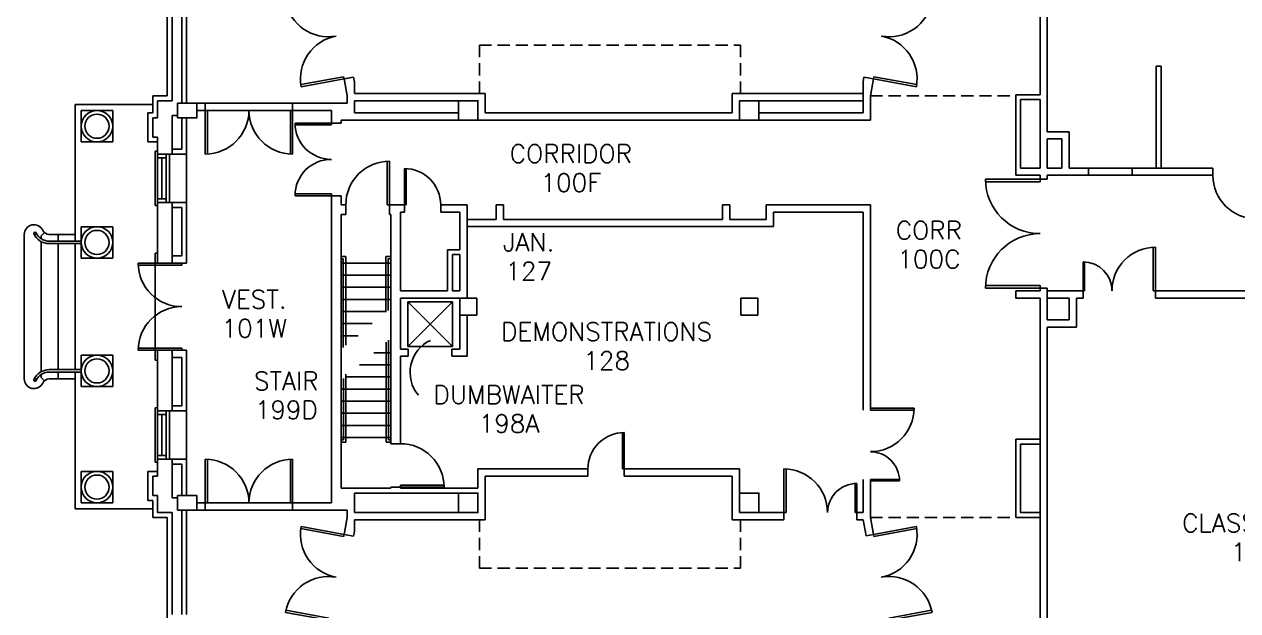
# Model space of a CAD drawing. Extents: x 375 to 3178, y 93 to 2665.
# Drawn here: x 375 to 1377, y 1107 to 1591 of the extents above; entities that cross this region are included whole.
import ezdxf
from ezdxf.enums import TextEntityAlignment as Align

# ---------------------------------------------------------------- set-up
doc = ezdxf.new("R2010")
doc.units = 0
doc.header["$LTSCALE"] = 40
doc.header["$MEASUREMENT"] = 0
doc.linetypes.add('HIDDEN', pattern=[0.375, 0.25, -0.125])
doc.layers.get('0').update_dxf_attribs({"linetype": 'CONTINUOUS'})
for name, color, linetype in [('A-AREA-IDEN', 3, 'CONTINUOUS'), ('A-DOOR', 7, 'CONTINUOUS'), ('A-FLOR-STRS', 7, 'CONTINUOUS'), ('A-GLAZ', 2, 'CONTINUOUS'), ('A-STRS-RAIL', 7, 'CONTINUOUS'), ('A-WALL', 7, 'CONTINUOUS'), ('S-COLS', 3, 'CONTINUOUS')]:
    doc.layers.add(name, color=color, linetype=linetype)
doc.styles.add('SIMPLEX', font='simplex', dxfattribs={"height": 23})

# ---------------------------------------------------------------- blocks, each defined once
blk = doc.blocks.new('AD04A', base_point=(489.664, 570.31))
for p, q in [((488.664, 571.31), (488.664, 570.31)), ((488.713, 570.31), (488.713, 571.309)), ((490.616, 570.31), (490.616, 571.309)), ((490.664, 571.31), (490.664, 570.31)), ((488.664, 570.31), (488.713, 570.31)), ((490.664, 570.31), (490.616, 570.31))]:
    blk.add_line(p, q)
for centre, start, end in [((488.664, 570.31), 0, 90), ((490.664, 570.31), 90, 180)]:
    blk.add_arc(centre, 1, start, end)
blk = doc.blocks.new('Q')
at = {"layer": 'A-STRS-RAIL', "style": 'SIMPLEX'}
for tag, p in [('ROOM', (2.01, 4.02)), ('NUMBER', (2.01, -15.09))]:
    blk.add_attdef(tag, text='', height=12, dxfattribs=at).set_placement(p, align=Align.CENTER)
blk = doc.blocks.new('AD05A', base_point=(203.035, 424.492))
for p, q in [((203.035, 424.492), (203.084, 424.492)), ((203.035, 424.492), (203.035, 423.492)), ((203.084, 423.493), (203.084, 424.492))]:
    blk.add_line(p, q)
blk.add_arc((203.035, 424.492), 1, 270, 0)
blk = doc.blocks.new('AD03A', base_point=(6.133, 5.024))
for p, q in [((6.133, 6.024), (6.133, 5.024)), ((6.182, 5.024), (6.182, 6.022)), ((6.133, 5.024), (6.182, 5.024))]:
    blk.add_line(p, q)
blk.add_arc((6.133, 5.024), 1, 0, 90)

msp = doc.modelspace()

# ---------------------------------------------------------------- linework, layer by layer
at = {"layer": 'A-AREA-IDEN'}
msp.add_arc((723.24349, 1303.59597), 29.32209, 115.18001603, 219.75206161, dxfattribs=at)
at = {"layer": 'A-FLOR-STRS'}
for p, q in [((375.39123, 1417.60767), (375.39123, 1357.96574)), ((417.39123, 1417.60767), (396.04034, 1417.60767)), ((403.39123, 1417.60767), (403.39123, 1411.98595)), ((389.39123, 1411.66567), (389.39123, 1357.96574)), ((403.39123, 1409.98595), (403.39123, 1357.96574)), ((640.74162, 1399.45766), (636.89123, 1399.45766)), ((638.74162, 1397.45766), (636.89123, 1397.45766)), ((677.89123, 1393.96574), (636.89123, 1393.96574)), ((677.89123, 1383.96574), (636.89123, 1383.96574)), ((677.89123, 1373.96574), (636.89123, 1373.96574)), ((677.89123, 1363.96574), (636.89123, 1363.96574)), ((375.39123, 1298.32381), (375.39123, 1357.96574)), ((389.39123, 1304.2658), (389.39123, 1357.96574)), ((403.39123, 1305.94552), (403.39123, 1357.96574)), ((674.2932, 1353.96574), (636.89123, 1353.96574)), ((662.61416, 1343.96574), (636.89123, 1343.96574)), ((650.93512, 1333.96574), (636.89123, 1333.96574)), ((663.84734, 1319.96574), (677.89123, 1319.96574)), ((403.39123, 1298.32381), (403.39123, 1303.94552)), ((652.1683, 1309.96574), (677.89123, 1309.96574)), ((417.39123, 1298.32381), (396.04034, 1298.32381)), ((636.89123, 1296.88498), (636.89123, 1207.96574)), ((640.48926, 1299.96574), (677.89123, 1299.96574)), ((636.89123, 1289.96574), (677.89123, 1289.96574)), ((636.89123, 1279.96574), (677.89123, 1279.96574)), ((636.89123, 1269.96574), (677.89123, 1269.96574)), ((636.89123, 1259.96574), (677.89123, 1259.96574)), ((636.89123, 1249.96574), (677.89123, 1249.96574))]:
    msp.add_line(p, q, dxfattribs=at)
for centre, start, end in [((383.39123, 1417.60767), 25.37693353, 180), ((383.39123, 1298.32381), 180, 334.62306647)]:
    msp.add_arc(centre, 8, start, end, dxfattribs=at)
at = {"layer": 'A-GLAZ'}
for p, q in [((483.39123, 1486.29763), (483.39123, 1441.63385)), ((485.39123, 1486.29763), (483.39123, 1486.29763)), ((485.39123, 1483.96574), (485.39123, 1443.96574)), ((492.39123, 1483.96574), (492.39123, 1443.96574)), ((495.39123, 1483.96574), (495.39123, 1443.96574)), ((509.39123, 1483.96574), (509.39123, 1443.96574)), ((492.39123, 1480.96574), (485.39123, 1480.96574)), ((488.89123, 1480.96574), (488.89123, 1446.96574)), ((492.39123, 1446.96574), (485.39123, 1446.96574)), ((485.39123, 1441.63385), (483.39123, 1441.63385)), ((483.39123, 1229.63385), (483.39123, 1274.29763)), ((485.39123, 1274.29763), (483.39123, 1274.29763)), ((485.39123, 1231.96574), (485.39123, 1271.96574)), ((492.39123, 1268.96574), (485.39123, 1268.96574)), ((488.89123, 1234.96574), (488.89123, 1268.96574)), ((492.39123, 1231.96574), (492.39123, 1271.96574)), ((495.39123, 1231.96574), (495.39123, 1271.96574)), ((509.39123, 1231.96574), (509.39123, 1271.96574)), ((492.39123, 1234.96574), (485.39123, 1234.96574)), ((485.39123, 1229.63385), (483.39123, 1229.63385))]:
    msp.add_line(p, q, dxfattribs=at)
at = {"layer": 'A-STRS-RAIL'}
for p, q in [((389.39123, 1416.42281), (391.96506, 1419.20402)), ((389.39123, 1416.42281), (389.39123, 1413.99649)), ((422.39123, 1411.98595), (396.04034, 1411.98595)), ((422.39123, 1409.98595), (396.04034, 1409.98595)), ((638.74162, 1324.34797), (638.74162, 1397.45766)), ((640.74162, 1326.06044), (640.74162, 1399.45766)), ((673.89123, 1355.33294), (673.89123, 1399.45766)), ((677.89123, 1399.45766), (673.89123, 1399.45766)), ((675.89123, 1354.67568), (675.89123, 1397.45766)), ((677.89123, 1397.45766), (675.89123, 1397.45766)), ((674.04084, 1328.69377), (674.04084, 1245.96574)), ((676.04084, 1330.40624), (676.04084, 1247.96574)), ((422.39123, 1305.94552), (396.04034, 1305.94552)), ((422.39123, 1303.94552), (396.04034, 1303.94552)), ((389.39123, 1299.50867), (389.39123, 1301.93498)), ((389.39123, 1299.50867), (391.96506, 1296.72745)), ((638.89123, 1298.59745), (638.89123, 1247.96574)), ((640.89123, 1300.30992), (640.89123, 1245.96574)), ((636.89123, 1247.96574), (638.89123, 1247.96574)), ((636.89123, 1245.96574), (640.89123, 1245.96574)), ((674.04084, 1245.96574), (677.89123, 1245.96574)), ((676.04084, 1247.96574), (677.89123, 1247.96574))]:
    msp.add_line(p, q, dxfattribs=at)
for centre in [(384.29474, 1418.41452), (384.29474, 1297.51695)]:
    msp.add_circle(centre, 1, dxfattribs=at)
for centre, radius, start, end in [((396.04034, 1423.98595), 14, 205.37693353, 270), ((396.04034, 1423.98595), 12, 205.37693353, 270), ((396.04034, 1423.60767), 6, 205.37693353, 270), ((396.04034, 1291.94552), 14, 90, 154.62306647), ((396.04034, 1291.94552), 12, 90, 154.62306647), ((396.04034, 1292.32381), 6, 90, 154.62306647)]:
    msp.add_arc(centre, radius, start, end, dxfattribs=at)
at = {"layer": 'A-WALL', "color": 4}
for p, q in [((493.39123, 1531.96574), (493.39123, 2141.21771)), ((493.39123, 1531.96574), (481.39123, 1531.96574)), ((481.39123, 1531.96574), (481.39123, 1517.96574)), ((481.39123, 1517.96574), (477.39123, 1517.96574)), ((477.39123, 1517.96574), (477.39123, 1493.96574)), ((477.39123, 1493.96574), (485.39123, 1493.96574)), ((477.39123, 1221.96574), (485.39123, 1221.96574)), ((477.39123, 1197.96574), (477.39123, 1221.96574)), ((481.39123, 1197.96574), (477.39123, 1197.96574)), ((481.39123, 1183.96574), (481.39123, 1197.96574)), ((493.39123, 1183.96574), (481.39123, 1183.96574)), ((493.39123, 1183.96574), (493.39123, 574.71376))]:
    msp.add_line(p, q, dxfattribs=at)
at = {"layer": 'A-WALL'}
for p, q in [((1213.89123, 1532.96574), (1213.89123, 1724.96574)), ((1219.89123, 1502.46574), (1219.89123, 1724.96574)), ((1309.89123, 1472.46574), (1309.89123, 1556.46574)), ((1313.89123, 1472.46574), (1313.89123, 1556.46574)), ((639.34309, 1545.9805), (647.21405, 1547.41159)), ((641.89123, 1531.96574), (639.34309, 1545.9805)), ((647.89123, 1543.6871), (647.21405, 1547.41159)), ((647.89123, 1533.96574), (647.89123, 1543.6871)), ((1067.89123, 1543.6871), (1068.56841, 1547.41159)), ((1067.89123, 1517.96574), (1067.89123, 1543.6871)), ((1076.43937, 1545.9805), (1068.56841, 1547.41159)), ((1073.89123, 1531.96574), (1076.43937, 1545.9805)), ((755.89123, 1533.96574), (647.89123, 1533.96574)), ((755.89123, 1533.96574), (755.89123, 1517.96574)), ((959.89123, 1533.96574), (1067.89123, 1533.96574)), ((959.89123, 1533.96574), (959.89123, 1517.96574)), ((1193.89123, 1532.96574), (1193.89123, 1466.46574)), ((1213.89123, 1532.96574), (1193.89123, 1532.96574)), ((417.39123, 1524.98595), (417.39123, 1411.98595)), ((481.39123, 1524.98595), (417.39123, 1524.98595)), ((497.39123, 1527.96574), (485.39123, 1527.96574)), ((485.39123, 1527.96574), (485.39123, 1513.96574)), ((517.89123, 1525.96574), (524.83255, 1525.96574)), ((524.83255, 1525.96574), (641.89123, 1525.96574)), ((524.83255, 1519.96574), (524.83255, 1525.96574)), ((596.83255, 1519.96574), (596.83255, 1525.96574)), ((641.89123, 1525.96574), (641.89123, 1531.96574)), ((749.89123, 1527.96574), (647.89123, 1527.96574)), ((647.89123, 1517.96574), (647.89123, 1527.96574)), ((965.89123, 1527.96574), (1067.89123, 1527.96574)), ((965.89123, 1527.96574), (965.89123, 1511.96574)), ((1073.89123, 1511.96574), (1073.89123, 1531.96574)), ((1197.89123, 1528.96574), (1197.89123, 1472.46574)), ((1213.89123, 1528.96574), (1197.89123, 1528.96574)), ((1213.89123, 1472.46574), (1213.89123, 1528.96574)), ((448.39123, 1519.98595), (422.39123, 1519.98595)), ((422.39123, 1519.98595), (422.39123, 1493.98595)), ((448.39123, 1519.98595), (448.39123, 1493.98595)), ((485.39123, 1513.96574), (481.39123, 1513.96574)), ((481.39123, 1513.96574), (481.39123, 1497.96574)), ((501.89123, 1515.95137), (497.39123, 1515.95137)), ((505.39123, 1487.96574), (505.39123, 1513.96574)), ((509.39123, 1483.96574), (509.39123, 1513.96574)), ((517.89123, 1519.96574), (524.83255, 1519.96574)), ((524.83255, 1519.96574), (628.89123, 1519.96574)), ((628.89123, 1519.96574), (628.89123, 1509.60679)), ((733.89123, 1517.96574), (647.89123, 1517.96574)), ((959.89123, 1517.96574), (755.89123, 1517.96574)), ((981.89123, 1517.96574), (1067.89123, 1517.96574)), ((628.89123, 1509.60679), (636.89123, 1509.60679)), ((733.89123, 1511.96574), (636.89123, 1511.96574)), ((636.89123, 1511.96574), (636.89123, 1509.60679)), ((965.89123, 1511.96574), (749.89123, 1511.96574)), ((981.89123, 1511.96574), (1073.89123, 1511.96574)), ((448.39123, 1493.98595), (422.39123, 1493.98595)), ((481.39123, 1497.96574), (485.39123, 1497.96574)), ((485.39123, 1497.96574), (485.39123, 1483.96574)), ((1219.89123, 1472.46574), (1219.89123, 1496.46574)), ((1231.89123, 1472.46574), (1231.89123, 1496.46574)), ((1237.89123, 1472.46574), (1237.89123, 1502.46574)), ((485.39123, 1483.96574), (509.39123, 1483.96574)), ((497.39123, 1487.96574), (505.39123, 1487.96574)), ((1213.89123, 1466.46574), (1213.89123, 1463.253)), ((1213.89123, 1463.253), (1219.89123, 1463.253)), ((1219.89123, 1466.46574), (1219.89123, 1463.253)), ((1254, 1466.46574), (1254, 1472.46574)), ((1290, 1466.46574), (1290, 1472.46574)), ((1356.57505, 1466.46574), (1356.57505, 1472.46574)), ((485.39123, 1393.96574), (485.39123, 1443.96574)), ((485.39123, 1443.96574), (509.39123, 1443.96574)), ((509.39123, 1443.96574), (509.39123, 1393.96574)), ((628.89123, 1449.60679), (628.89123, 1195.96574)), ((628.89123, 1449.60679), (636.89123, 1449.60679)), ((636.89123, 1449.60679), (636.89123, 1442.05757)), ((497.39123, 1439.96574), (505.39123, 1439.96574)), ((505.39123, 1439.96574), (505.39123, 1399.96574)), ((636.89123, 1434.05757), (636.89123, 1296.48962)), ((640.81047, 1442.05757), (640.81047, 1434.05757)), ((676.81047, 1442.05757), (676.81047, 1434.05757)), ((677.89123, 1244.8154), (677.89123, 1434.05757)), ((685.89123, 1370.96574), (685.89123, 1436.05757)), ((689.15254, 1442.05757), (689.15254, 1436.05757)), ((719.15254, 1442.05757), (719.15254, 1436.05757)), ((734.89123, 1436.05757), (734.89123, 1404.96574)), ((740.89123, 1442.05757), (740.89123, 1364.96574)), ((764.89123, 1442.05757), (770.89123, 1442.05757)), ((764.89123, 1442.05757), (764.89123, 1430.05757)), ((770.89123, 1442.05757), (770.89123, 1430.05757)), ((951.89123, 1442.05757), (957.89123, 1442.05757)), ((951.89123, 1442.05757), (951.89123, 1430.05757)), ((957.89123, 1442.05757), (957.89123, 1430.05757)), ((987.89123, 1442.05757), (987.89123, 1430.05757)), ((993.89123, 1436.05757), (993.89123, 1424.05757)), ((1067.89123, 1436.05757), (1067.89123, 1272.41864)), ((1073.89123, 1442.05757), (1073.89123, 1272.41864)), ((422.39123, 1423.98595), (422.39123, 1397.98595)), ((448.39123, 1423.98595), (422.39123, 1423.98595)), ((448.39123, 1423.98595), (448.39123, 1397.98595)), ((417.39123, 1409.98595), (417.39123, 1357.96574)), ((734.89123, 1404.96574), (724.89123, 1404.96574)), ((724.89123, 1404.96574), (724.89123, 1370.96574)), ((448.39123, 1397.98595), (422.39123, 1397.98595)), ((483.32441, 1402.05633), (483.32441, 1357.96574)), ((485.39123, 1402.05633), (483.32441, 1402.05633)), ((485.39123, 1393.96574), (509.39123, 1393.96574)), ((485.39123, 1393.96574), (509.39123, 1393.96574)), ((497.39123, 1399.96574), (505.39123, 1399.96574)), ((734.89123, 1400.96574), (728.89123, 1400.96574)), ((728.89123, 1400.96574), (728.89123, 1370.96574)), ((734.89123, 1400.96574), (734.89123, 1370.96574)), ((1213.89123, 1373.253), (1219.89123, 1373.253)), ((1213.89123, 1373.253), (1213.89123, 1370.96574)), ((1219.89123, 1373.253), (1219.89123, 1346.96574)), ((724.89123, 1370.96574), (685.89123, 1370.96574)), ((685.89123, 1322.96574), (685.89123, 1364.96574)), ((734.89123, 1364.96574), (685.89123, 1364.96574)), ((734.89123, 1370.96574), (728.89123, 1370.96574)), ((734.89123, 1364.96574), (734.89123, 1322.96574)), ((1193.89123, 1370.96574), (1193.89123, 1364.96574)), ((1213.89123, 1364.96574), (1213.89123, 1004.46574)), ((1237.89123, 1364.96574), (1237.89123, 1346.96574)), ((1243.89123, 1364.96574), (1243.89123, 1340.96574)), ((1249.45578, 1370.96574), (1249.45578, 1364.96574)), ((1309.19136, 1370.96574), (1309.19136, 1364.96574)), ((417.39123, 1305.94552), (417.39123, 1357.96574)), ((483.32441, 1313.87514), (483.32441, 1357.96574)), ((673.89123, 1353.46824), (673.89123, 1355.33294)), ((692, 1325), (729, 1362)), ((692, 1362), (729, 1325)), ((692, 1362), (729, 1362)), ((692, 1325), (692, 1362)), ((729, 1362), (729, 1325)), ((740.89123, 1350.96574), (740.89123, 1316.96574)), ((1219.89123, 1340.96574), (1219.89123, 990.96574)), ((729, 1325), (692, 1325)), ((692.39123, 1316.96574), (692.39123, 1322.96574)), ((728.39123, 1316.96574), (728.39123, 1322.96574)), ((448.39123, 1317.94552), (422.39123, 1317.94552)), ((422.39123, 1291.94552), (422.39123, 1317.94552)), ((448.39123, 1291.94552), (448.39123, 1317.94552)), ((485.39123, 1313.87514), (483.32441, 1313.87514)), ((485.39123, 1321.96574), (485.39123, 1271.96574)), ((485.39123, 1321.96574), (509.39123, 1321.96574)), ((497.39123, 1315.96574), (505.39123, 1315.96574)), ((505.39123, 1275.96574), (505.39123, 1315.96574)), ((509.39123, 1271.96574), (509.39123, 1321.96574)), ((685.89123, 1244.8154), (685.89123, 1316.96574)), ((417.39123, 1190.94552), (417.39123, 1303.94552)), ((640.89123, 1302.17461), (640.89123, 1300.30992)), ((448.39123, 1291.94552), (422.39123, 1291.94552)), ((497.39123, 1275.96574), (505.39123, 1275.96574)), ((485.39123, 1271.96574), (509.39123, 1271.96574)), ((685.89123, 1244.8154), (677.89123, 1244.8154)), ((1193.89123, 1248.46574), (1193.89123, 1183.96574)), ((1213.89123, 1248.46574), (1193.89123, 1248.46574)), ((1197.89123, 1244.46574), (1197.89123, 1187.96574)), ((1213.89123, 1244.46574), (1197.89123, 1244.46574)), ((485.39123, 1231.96574), (509.39123, 1231.96574)), ((485.39123, 1217.96574), (485.39123, 1231.96574)), ((497.39123, 1227.96574), (505.39123, 1227.96574)), ((505.39123, 1227.96574), (505.39123, 1201.96574)), ((509.39123, 1231.96574), (509.39123, 1201.96574)), ((749.89123, 1223.96574), (840.61831, 1223.96574)), ((749.89123, 1207.96574), (749.89123, 1223.96574)), ((840.61831, 1223.96574), (840.61831, 1217.96574)), ((965.89123, 1223.96574), (870.61831, 1223.96574)), ((870.61831, 1223.96574), (870.61831, 1217.96574)), ((965.89123, 1187.96574), (965.89123, 1223.96574)), ((448.39123, 1221.94552), (422.39123, 1221.94552)), ((422.39123, 1195.94552), (422.39123, 1221.94552)), ((448.39123, 1195.94552), (448.39123, 1221.94552)), ((481.39123, 1217.96574), (485.39123, 1217.96574)), ((481.39123, 1201.96574), (481.39123, 1217.96574)), ((755.89123, 1181.96574), (755.89123, 1217.96574)), ((755.89123, 1217.96574), (840.61831, 1217.96574)), ((959.89123, 1217.96574), (870.61831, 1217.96574)), ((959.89123, 1181.96574), (959.89123, 1217.96574)), ((1067.89123, 1215.30252), (1067.89123, 1187.96574)), ((1073.89123, 1215.30252), (1073.89123, 1183.96574)), ((677.89123, 1207.96574), (636.89123, 1207.96574)), ((749.89123, 1203.96574), (647.89123, 1203.96574)), ((647.89123, 1203.96574), (647.89123, 1187.96574)), ((685.89123, 1208.8154), (677.89123, 1208.8154)), ((677.89123, 1207.96574), (677.89123, 1208.8154)), ((685.89123, 1207.96574), (685.89123, 1208.8154)), ((749.89123, 1207.96574), (685.89123, 1207.96574)), ((749.89123, 1187.96574), (749.89123, 1203.96574)), ((448.39123, 1195.94552), (422.39123, 1195.94552)), ((485.39123, 1201.96574), (481.39123, 1201.96574)), ((485.39123, 1187.96574), (485.39123, 1201.96574)), ((501.89123, 1199.98011), (497.39123, 1199.98011)), ((517.89123, 1195.96574), (524.83255, 1195.96574)), ((524.83255, 1195.96574), (524.83255, 1189.96574)), ((524.83255, 1195.96574), (628.89123, 1195.96574)), ((596.83255, 1195.96574), (596.83255, 1189.96574)), ((481.39123, 1190.94552), (417.39123, 1190.94552)), ((497.39123, 1187.96574), (485.39123, 1187.96574)), ((517.89123, 1189.96574), (524.83255, 1189.96574)), ((524.83255, 1189.96574), (641.89123, 1189.96574)), ((641.89123, 1183.96574), (639.34309, 1169.95097)), ((641.89123, 1189.96574), (641.89123, 1183.96574)), ((749.89123, 1187.96574), (647.89123, 1187.96574)), ((965.89123, 1187.96574), (1002.49112, 1187.96574)), ((1002.49112, 1187.96574), (1002.49112, 1181.96574)), ((1038.49112, 1187.96574), (1038.59696, 1187.96574)), ((1062.59696, 1187.96574), (1062.59696, 1181.96574)), ((1062.59696, 1187.96574), (1067.89123, 1187.96574)), ((1073.89123, 1183.96574), (1076.43937, 1169.95097)), ((647.89123, 1172.24438), (647.21405, 1168.51989)), ((755.89123, 1181.96574), (647.89123, 1181.96574)), ((647.89123, 1181.96574), (647.89123, 1172.24438)), ((959.89123, 1181.96574), (1002.49112, 1181.96574)), ((1062.59696, 1181.96574), (1067.89123, 1181.96574)), ((1067.89123, 1181.96574), (1070.41972, 1168.64331)), ((639.34309, 1169.95097), (647.21405, 1168.51989)), ((1076.43937, 1169.95097), (1070.41972, 1168.64331))]:
    msp.add_line(p, q, dxfattribs=at)
at = {"layer": 'A-WALL', "color": 7}
for p, q in [((497.39123, 1527.96574), (497.39123, 1612.17057)), ((505.39123, 1525.96574), (505.39123, 1612.17057)), ((509.39123, 1525.96574), (509.39123, 1612.17057)), ((1309.89123, 1556.46574), (1313.89123, 1556.46574)), ((497.39123, 1483.96574), (497.39123, 1515.95137)), ((1219.89123, 1502.46574), (1237.89123, 1502.46574)), ((1219.89123, 1496.46574), (1231.89123, 1496.46574)), ((1193.89123, 1466.46574), (1213.89123, 1466.46574)), ((1197.89123, 1472.46574), (1213.89123, 1472.46574)), ((1219.89123, 1472.46574), (1231.89123, 1472.46574)), ((1219.89123, 1466.46574), (1254, 1466.46574)), ((1237.89123, 1472.46574), (1254, 1472.46574)), ((1254, 1472.46574), (1356.57505, 1472.46574)), ((1254, 1466.46574), (1356.57505, 1466.46574)), ((497.39123, 1443.96574), (497.39123, 1393.96574)), ((636.89123, 1442.05757), (640.81047, 1442.05757)), ((636.89123, 1434.05757), (640.81047, 1434.05757)), ((676.81047, 1442.05757), (689.15254, 1442.05757)), ((676.81047, 1434.05757), (677.89123, 1434.05757)), ((685.89123, 1436.05757), (689.15254, 1436.05757)), ((685.89123, 1436.05757), (689.15254, 1436.05757)), ((719.15254, 1442.05757), (740.89123, 1442.05757)), ((719.15254, 1436.05757), (734.89123, 1436.05757)), ((987.89123, 1442.05757), (1073.89123, 1442.05757)), ((993.89123, 1436.05757), (1067.89123, 1436.05757)), ((740.89123, 1430.05757), (764.89123, 1430.05757)), ((740.89123, 1424.05757), (993.89123, 1424.05757)), ((770.89123, 1430.05757), (951.89123, 1430.05757)), ((957.89123, 1430.05757), (987.89123, 1430.05757)), ((1193.89123, 1370.96574), (1213.89123, 1370.96574)), ((1193.89123, 1364.96574), (1213.89123, 1364.96574)), ((1219.89123, 1370.96574), (1249.45578, 1370.96574)), ((1219.89123, 1364.96574), (1237.89123, 1364.96574)), ((1243.89123, 1364.96574), (1249.45578, 1364.96574)), ((1309.19136, 1370.96574), (1595.47855, 1370.96574)), ((1309.19136, 1364.96574), (1545.89123, 1364.96574)), ((1219.89123, 1346.96574), (1237.89123, 1346.96574)), ((1219.89123, 1340.96574), (1243.89123, 1340.96574)), ((685.89123, 1322.96574), (692.39123, 1322.96574)), ((728.39123, 1322.96574), (734.89123, 1322.96574)), ((497.39123, 1271.96574), (497.39123, 1321.96574)), ((685.89123, 1316.96574), (692.39123, 1316.96574)), ((728.39123, 1316.96574), (740.89123, 1316.96574)), ((497.39123, 1231.96574), (497.39123, 1199.98011)), ((497.39123, 1187.96574), (497.39123, 1103.7609)), ((505.39123, 1189.96574), (505.39123, 1103.7609)), ((509.39123, 1189.96574), (509.39123, 1103.7609)), ((1193.89123, 1183.96574), (1213.89123, 1183.96574)), ((1197.89123, 1187.96574), (1213.89123, 1187.96574))]:
    msp.add_line(p, q, dxfattribs=at)
at = {"layer": 'A-WALL', "linetype": 'HIDDEN'}
for p, q in [((751.10969, 1573.96574), (966.72551, 1573.96574)), ((751.10969, 1533.96574), (751.10969, 1573.96574)), ((966.72551, 1573.96574), (966.72551, 1533.96574)), ((1073.89123, 1531.96574), (1193.89123, 1531.96574)), ((1073.89123, 1183.96574), (1193.89123, 1183.96574)), ((751.10969, 1181.96574), (751.10969, 1141.96574)), ((966.72551, 1141.96574), (966.72551, 1181.96574)), ((751.10969, 1141.96574), (966.72551, 1141.96574))]:
    msp.add_line(p, q, dxfattribs=at)
at = {"layer": 'A-WALL'}
for centre, radius in [((435.39123, 1506.98595), 13), ((435.39123, 1506.98595), 10), ((435.39123, 1410.98595), 13), ((435.39123, 1410.98595), 10), ((435.39123, 1304.94552), 13), ((435.39123, 1304.94552), 10), ((435.39123, 1208.94552), 13), ((435.39123, 1208.94552), 10)]:
    msp.add_circle(centre, radius, dxfattribs=at)
at = {"layer": 'S-COLS'}
for points in [[(501.89123, 1525.96574), (501.89123, 1513.96574), (517.89123, 1513.96574), (517.89123, 1525.96574), (501.89123, 1525.96574)], [(733.89123, 1511.96574), (733.89123, 1527.96574), (749.89123, 1527.96574), (749.89123, 1511.96574), (733.89123, 1511.96574)], [(965.89123, 1527.96574), (965.89123, 1511.96574), (981.89123, 1511.96574), (981.89123, 1527.96574), (965.89123, 1527.96574)], [(965.89123, 1511.96574), (965.89123, 1527.96574), (981.89123, 1527.96574), (981.89123, 1511.96574), (965.89123, 1511.96574)], [(733.89123, 1187.96574), (733.89123, 1203.96574), (749.89123, 1203.96574), (749.89123, 1187.96574), (733.89123, 1187.96574)], [(965.89123, 1187.96574), (965.89123, 1203.96574), (981.89123, 1203.96574), (981.89123, 1187.96574), (965.89123, 1187.96574)], [(501.89123, 1189.96574), (501.89123, 1201.96574), (517.89123, 1201.96574), (517.89123, 1189.96574), (501.89123, 1189.96574)]]:
    msp.add_lwpolyline(points, dxfattribs=at)
for points in [[(1213.89123, 1472.46574), (1213.89123, 1528.96574), (1197.89123, 1528.96574), (1197.89123, 1472.46574)], [(734.89123, 1350.96574), (734.89123, 1364.96574), (748.89123, 1364.96574), (748.89123, 1350.96574)], [(966.89123, 1350.96574), (966.89123, 1364.96574), (980.89123, 1364.96574), (980.89123, 1350.96574)], [(1213.89123, 1187.96574), (1213.89123, 1244.46574), (1197.89123, 1244.46574), (1197.89123, 1187.96574)]]:
    msp.add_lwpolyline(points, close=True, dxfattribs=at)

# ---------------------------------------------------------------- block references
at = {"layer": 'A-AREA-IDEN', "xscale": 1.25, "yscale": 1.25, "zscale": 1.25}
for p, values in [((824.10717, 1471.76396), {'ROOM': 'CORRIDOR', 'NUMBER': '100F'}), ((1119.67611, 1408.55903), {'ROOM': 'CORR', 'NUMBER': '100C'}), ((789.28347, 1398.66195), {'ROOM': 'JAN.', 'NUMBER': '127'}), ((562.73476, 1351.46537), {'ROOM': 'VEST.', 'NUMBER': '101W'}), ((853.64081, 1324.7759), {'ROOM': 'DEMONSTRATIONS', 'NUMBER': '128'}), ((589.2015, 1284.10724), {'ROOM': 'STAIR', 'NUMBER': '199D'}), ((773.09765, 1272.78056), {'ROOM': 'DUMBWAITER', 'NUMBER': '198A'}), ((1388.19337, 1166.79846), {'ROOM': 'CLASSROOM', 'NUMBER': '123'})]:
    msp.add_blockref('Q', p, dxfattribs=at).add_auto_attribs(values)
at = {"layer": 'A-DOOR', "zscale": 0.01}
for name, p, xscale, yscale, rotation in [('AD04A', (632.90321, 1581.39982), 36, 36, 100.3048464687639), ('AD04A', (1082.87924, 1581.39982), -36, 36, 259.695153531236), ('AD04A', (560.83255, 1519.96574), -36, 36, 180.0000000000004), ('AD04A', (628.89123, 1479.60679), 30, 30, 90), ('AD05A', (676.81047, 1442.05757), 36, 36, 180), ('AD04A', (1213.89123, 1418.253), 45, 45, 90), ('AD03A', (1392.57505, 1466.46574), 36, 36, 180), ('AD05A', (1309.19136, 1370.96574), 36, 36, 180), ('AD04A', (505.39123, 1357.96574), 36, 36, 90), ('AD03A', (1073.89352, 1274.24169), 36, 36, 270), ('AD05A', (870.61831, 1223.96574), 30, 30, 180), ('AD05A', (685.89123, 1208.8154), 36, 36, 90), ('AD05A', (1073.89352, 1214.13585), 24, 24, 89.99999999999999), ('AD04A', (560.83255, 1195.96574), 36, 36, 359.9999999999997), ('AD05A', (1062.59696, 1187.96574), 24, 24, 180), ('AD04A', (632.90321, 1134.53166), -36, 36, 79.69515353123606), ('AD04A', (1082.87924, 1134.53166), 36, 36, 280.3048464687639)]:
    msp.add_blockref(name, p, dxfattribs=dict(at, xscale=xscale, yscale=yscale, rotation=rotation))
for p, xscale, yscale in [((689.15254, 1442.05757), 30, 30), ((1249.45578, 1370.96574), 24, 24), ((1002.49112, 1187.96574), 36, 36)]:
    msp.add_blockref('AD03A', p, dxfattribs=dict(at, xscale=xscale, yscale=yscale))

doc.saveas('drawing.dxf')
